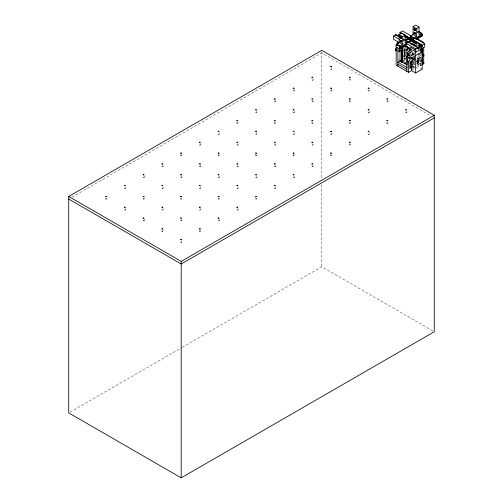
<?xml version="1.0" encoding="UTF-8"?>
<svg xmlns="http://www.w3.org/2000/svg" width="503" height="503" viewBox="0 0 503 503"><rect width="100%" height="100%" fill="white"/><g stroke="black" fill="none" stroke-linecap="round" stroke-linejoin="round"><path stroke-width="0.38" stroke-dasharray="2.52 1.89" d="M418.232 58.732L418.232 62.278L416.861 61.856A1.063 0.61 0 0 1 418.408 62.403A1.063 0.61 0 0 1 416.842 62.938M106.743 199.087C104.278 199.333 107.843 198.892 106.749 197.748M125.492 186.921C126.819 189.021 123.109 188.983 124.43 186.921M125.492 208.569C126.819 210.669 123.109 210.631 124.43 208.569M144.242 176.1C145.568 178.2 141.852 178.163 143.179 176.1M144.235 199.087C141.771 199.333 145.336 198.892 144.242 197.748M144.242 219.39C145.568 221.49 141.852 221.452 143.179 219.39M162.985 165.28C164.311 167.373 160.602 167.342 161.922 165.28M162.985 186.921C164.311 189.021 160.602 188.983 161.922 186.921M162.985 208.569C164.311 210.669 160.602 210.631 161.922 208.569M162.978 231.556C160.52 231.801 164.079 231.361 162.985 230.217M181.728 155.798C179.263 156.037 182.828 155.597 181.734 154.452M181.734 176.1C183.061 178.2 179.345 178.163 180.671 176.1M181.728 199.087C179.263 199.333 182.828 198.892 181.734 197.748M181.734 219.39C183.061 221.49 179.345 221.452 180.671 219.39M181.734 241.038C183.061 243.138 179.345 243.1 180.671 241.038M200.477 143.632C201.804 145.732 198.094 145.694 199.421 143.632M200.477 165.28C201.804 167.373 198.094 167.342 199.421 165.28M200.477 186.921C201.804 189.021 198.094 188.983 199.421 186.921M200.477 208.569C201.804 210.669 198.094 210.631 199.421 208.569M200.471 231.556C198.012 231.801 201.571 231.361 200.477 230.217M219.226 132.811C220.553 134.905 216.837 134.867 218.164 132.811M219.22 155.798C216.755 156.037 220.32 155.597 219.226 154.452M219.226 176.1C220.553 178.2 216.837 178.163 218.164 176.1M219.22 199.087C216.755 199.333 220.32 198.892 219.226 197.748M219.226 219.39C220.553 221.49 216.837 221.452 218.164 219.39M237.963 123.329C235.505 123.568 239.063 123.128 237.969 121.984M237.969 143.632C239.296 145.732 235.586 145.694 236.913 143.632M237.969 165.28C239.296 167.373 235.586 167.342 236.913 165.28M237.969 186.921C239.296 189.021 235.586 188.983 236.913 186.921M237.969 208.569C239.296 210.669 235.586 210.631 236.913 208.569M256.719 111.163C258.045 113.257 254.329 113.225 255.656 111.163M256.719 132.811C258.045 134.905 254.329 134.867 255.656 132.811M256.712 155.798C254.248 156.037 257.813 155.597 256.719 154.452M256.719 176.1C258.045 178.2 254.329 178.163 255.656 176.1M256.712 199.087C254.248 199.333 257.813 198.892 256.719 197.748M275.462 100.336C276.788 102.436 273.079 102.398 274.405 100.336M275.455 123.329C272.997 123.568 276.556 123.128 275.462 121.984M275.462 143.632C276.788 145.732 273.079 145.694 274.405 143.632M275.462 165.28C276.788 167.373 273.079 167.342 274.405 165.28M275.462 186.921C276.788 189.021 273.079 188.983 274.405 186.921M294.211 89.515C295.538 91.615 291.822 91.577 293.148 89.515M294.211 111.163C295.538 113.257 291.822 113.225 293.148 111.163M294.211 132.811C295.538 134.905 291.822 134.867 293.148 132.811M294.205 155.798C291.74 156.037 295.305 155.597 294.211 154.452M294.211 176.1C295.538 178.2 291.822 178.163 293.148 176.1M312.954 78.694C314.281 80.788 310.571 80.757 311.898 78.694M312.954 100.336C314.281 102.436 310.571 102.398 311.898 100.336M312.948 123.329C310.489 123.568 314.048 123.128 312.954 121.984M312.954 143.632C314.281 145.732 310.571 145.694 311.898 143.632M312.954 165.28C314.281 167.373 310.571 167.342 311.898 165.28M331.703 67.867C333.03 69.967 329.32 69.93 330.641 67.867M331.703 89.515C333.03 91.615 329.32 91.577 330.641 89.515M331.703 132.811C333.03 134.905 329.32 134.867 330.641 132.811M331.697 155.798C329.232 156.037 332.797 155.597 331.703 154.452M350.446 79.99C348.17 80.436 351.251 79.694 350.446 78.694M350.446 101.637C348.17 102.084 351.251 101.342 350.446 100.336M350.44 123.329C347.982 123.568 351.547 123.128 350.446 121.984M350.446 144.927C348.17 145.38 351.251 144.631 350.446 143.632M369.196 89.515C370.522 91.615 366.813 91.577 368.133 89.515M369.196 111.163C370.522 113.257 366.813 113.225 368.133 111.163M369.196 132.811C370.522 134.905 366.813 134.867 368.133 132.811M387.939 100.336C389.265 102.436 385.556 102.398 386.882 100.336M387.932 123.329C385.474 123.568 389.039 123.128 387.939 121.984M406.688 111.163C408.015 113.257 404.305 113.225 405.625 111.163M124.436 188.197L125.492 188.223M124.436 209.845L125.492 209.87M143.179 177.377L144.242 177.402M143.179 220.666L144.242 220.691M161.928 166.556L162.985 166.575M161.928 188.197L162.985 188.223M161.928 209.845L162.985 209.87M180.671 177.377L181.734 177.402M180.671 220.666L181.734 220.691M180.671 242.314L181.734 242.339M199.421 144.908L200.477 144.927M199.421 166.556L200.477 166.575M199.421 188.197L200.477 188.223M199.421 209.845L200.477 209.87M218.164 134.087L219.226 134.106M218.164 177.377L219.226 177.402M218.164 220.666L219.226 220.691M236.913 144.908L237.969 144.927M236.913 166.556L237.969 166.575M236.913 188.197L237.969 188.223M236.913 209.845L237.969 209.87M255.656 112.439L256.719 112.458M255.656 134.087L256.719 134.106M255.656 177.377L256.719 177.402M274.405 101.619L275.462 101.637M274.405 144.908L275.462 144.927M274.405 166.556L275.462 166.575M274.405 188.197L275.462 188.223M293.148 90.792L294.211 90.817M293.148 112.439L294.211 112.458M293.148 134.087L294.211 134.106M293.148 177.377L294.211 177.402M311.898 79.971L312.954 79.99M311.898 101.619L312.954 101.637M311.898 144.908L312.954 144.927M311.898 166.556L312.954 166.575M330.641 69.144L331.703 69.169M330.641 90.792L331.703 90.817M330.641 134.087L331.703 134.106M368.133 90.792L369.196 90.817M368.133 112.439L369.196 112.458M368.133 134.087L369.196 134.106M386.882 101.619L387.939 101.637M405.625 112.439L406.688 112.458M412.158 54.242L412.102 54.676L412.158 54.242A1.289 0.742 60 0 0 412.183 55.003M412.215 54.091L412.215 55.003A1.063 0.61 -60 0 1 412.215 54.091L412.215 53.57L411.347 54.073M404.921 52.802L404.764 53.607M418.119 32.67L418.112 33.229M72.124 197.082L321.801 52.934L430.889 115.916M403.739 39.611L404.299 39.284M403.739 41.56L404.299 41.233M403.513 50.539L403.909 50.772L404.928 50.181M408.776 49.043L410.674 49.891L408.989 48.917L408.989 52.042M403.664 56.449L406.217 54.978M398.634 59.876L399.294 59.492M403.664 56.971L405.028 56.185M406.845 55.135L407.298 54.871M405.915 56.43L408.537 54.915M403.909 58.776L405.072 58.109M408.706 56.009L408.989 55.846L406.852 54.613M411.209 54.563L413.038 55.456M403.513 58.549L404.205 58.952L405.368 58.279L403.664 57.424L403.664 47.401M410.379 56.581L411.762 55.783L411.347 55.607L411.347 52.501M403.758 60.813L406.286 59.354M413.126 55.839L412.906 52.067L411.913 52.557M413.994 55.336L414.07 51.394M419.697 56.273L420.973 55.537M409.247 66.082L409.989 65.654M416.855 61.693L417.987 61.039M418.1 60.976L419.364 60.247M420.206 59.756L420.351 52.84M415.013 64.705L414.535 64.981L412.906 63.975M415.73 64.29L419.376 62.183M419.364 61.706L416.912 60.291L416.912 62.24L418.773 63.315L420.351 62.403M416.974 65.522L420.351 63.573M419.697 64.177L420.973 63.435M411.536 70.609L414.818 68.716M415.472 68.333L419.326 66.107M70.087 412.127L181.652 347.711M182.338 347.322L321.801 266.797L432.92 330.955M403.808 40.586L403.645 40.636A0.88 0.509 60 0 0 403.972 40.196A0.88 0.509 60 0 0 403.658 39.385M417.653 32.594L417.477 32.632A0.88 0.509 60 0 0 417.842 32.186A0.88 0.509 60 0 0 417.484 31.318M403.664 49.413L405.072 50.099L405.072 46.98M420.024 59.851C417.704 56.525 415.252 59.97 419.496 60.769M421.174 64.843C417.408 60.63 414.692 64.013 420.646 65.761M417.201 59.442L417.748 58.537M417.201 63.774L417.748 62.869M417.987 53.601L419.672 54.575A1.327 0.767 -60 0 1 419.785 55.022L419.785 59.807M419.257 54.72L419.785 55.022M412.215 53.57L414.51 54.896M416.974 57.726L420.351 59.675M406.858 52.117A2.653 1.528 -60 0 0 406.852 52.318L408.537 53.293L408.537 56.003M413.956 57.933L419.162 60.938M407.682 55.99A1.063 0.61 -60 0 1 408.317 55.148A1.063 0.61 -60 0 1 408.989 55.173L409.304 55.5M409.323 55.908L407.411 54.808L407.411 52.255M412.906 58.191L414.761 59.266M416.635 60.259L419.112 61.687M411.995 58.75L415.208 60.605M415.849 60.976L421.47 64.221M422.224 69.2L418.1 66.817L418.1 55.129M414.654 60.008L414.667 61.228M418.773 53.18L418.773 63.315M416.635 42.296L416.635 44.635M414.686 57.103L414.642 60.85A5.564 3.213 0 0 0 413.045 58.838M414.535 56.776L414.535 61.341M413.994 52.098L413.994 55.072M413.994 58.052L413.994 61.026A1.679 0.968 0 0 1 414.981 60.108M413.705 57.751L413.705 60.662M413.523 57.776L413.523 60.687M412.831 52.023L412.831 55.745M411.913 47.251L411.988 51.055M411.347 49.068L411.347 51.715M411.052 48.527L411.052 50.093M410.681 48.741L410.681 50.306M410.561 48.162L410.561 51.287M410.115 48.42L410.115 50.759M409.895 59.096L409.895 61.045M409.341 66.314A0.792 0.459 0 0 1 409.895 66.748L409.895 68.697A0.792 0.459 0 0 1 409.341 69.137M409.662 48.76L409.662 51.117M409.102 48.854L409.102 50.451M409.102 52.802L409.102 56.632M408.989 52.828L408.989 55.173M408.581 52.916L408.581 55.908M408.084 52.702L408.084 55.827M407.637 52.174L407.637 56.085M407.524 52.375L407.524 56.279M407.153 51.809L407.153 55.714M406.852 52.318L406.852 56.103M405.368 47.119L405.368 49.351M404.676 49.872L404.676 57.876M404.5 49.898L404.5 57.908M404.205 47.791L404.205 58.952M403.852 38.379L403.852 43.679M403.909 46.873L403.909 50.772M403.658 60.291L403.658 61.63M386.882 121.984L386.882 123.285M349.39 78.694L349.39 79.99M349.39 100.336L349.39 101.637M349.39 121.984L349.39 123.285M349.39 143.632L349.39 144.927M330.641 154.452L330.641 155.754M321.801 51.633L321.801 178.961M321.801 184.45L321.801 266.797M311.898 121.984L311.898 123.285M293.148 154.452L293.148 155.754M274.405 121.984L274.405 123.285M255.656 154.452L255.656 155.754M255.656 197.748L255.656 199.043M236.913 121.984L236.913 123.285M218.164 154.452L218.164 155.754M218.164 197.748L218.164 199.043M199.421 230.217L199.421 231.512M180.671 154.452L180.671 155.754M180.671 197.748L180.671 199.043M161.922 230.217L161.922 231.512M143.179 197.748L143.179 199.043M105.687 197.748L105.687 199.043M416.874 61.831A0.88 0.509 0 0 1 418.012 61.926L418.075 61.97A0.88 0.509 0 0 1 418.012 62.592A0.88 0.509 0 0 1 416.874 62.686M416.874 58.298A0.88 0.509 0 0 1 418.012 58.392A0.88 0.509 0 0 1 418.012 59.058A0.88 0.509 0 0 1 416.874 59.153M404.909 53.67A0.66 0.384 -60 0 1 404.909 52.601M413.038 57.964A5.564 3.213 0 0 1 414.541 60.92M409.895 63.422A5.564 3.213 0 0 1 409.499 63.447M404.035 61.573A5.564 3.213 0 0 1 403.658 60.92M403.658 59.555A5.564 3.213 0 0 1 405.456 57.807M410.02 64.277A5.564 3.213 0 0 1 409.109 64.321M406.317 58.323A5.564 3.213 0 0 0 403.702 60.316A1.679 0.968 0 0 1 403.758 61.599M417.949 28.935A1.063 0.61 60 0 1 417.509 29.011M417.509 30.997A1.063 0.61 60 0 1 418.1 32.186A1.063 0.61 60 0 1 417.509 32.689M403.639 39.008A1.063 0.61 60 0 1 404.223 40.196A1.063 0.61 60 0 1 403.639 40.699M408.713 60.643A0.792 0.459 0 0 1 409.888 60.995M414.969 65.013A0.792 0.459 0 0 1 414.969 64.73M409.341 68.257A0.792 0.459 0 0 1 409.895 68.697M409.895 66.748A0.792 0.459 0 0 1 409.341 67.188M399.212 44.258A2.653 1.528 -60 0 1 399.558 43.981M408.537 53.293A2.653 1.528 -60 0 1 408.568 52.878M409.385 50.985A2.653 1.528 -60 0 1 410.41 50.042M408.662 56.6A1.063 0.61 -60 0 0 408.983 56.091L409.216 56.217A1.063 0.61 60 0 1 409.216 55.305M419.986 51.815A1.063 0.61 -60 0 1 419.854 50.941M410.385 59.719A1.679 0.968 0 0 1 408.757 60.046M409.272 63.837A1.679 0.968 0 0 1 409.914 63.956M409.272 65.786A1.679 0.968 0 0 1 409.914 65.906M415.541 44.641A2.653 1.528 0 0 1 417.54 44.434M407.505 55.996A2.452 1.415 0 0 1 409.31 55.223M411.171 55.481A2.452 1.415 0 0 1 411.869 55.946M417.653 28.916L417.477 28.948A0.88 0.509 60 0 0 417.628 28.923M419.515 56.852A0.931 0.534 60 0 0 420.59 57.902A0.931 0.534 60 0 0 420.376 56.487A0.931 0.534 60 0 0 419.515 56.852"/><path stroke-width="0.75" d="M407.524 49.25L407.675 46.71M400.067 50.633L399.992 61.039L401.564 61.951L402.658 61.41M395.943 51.017L395.251 50.03L395.943 48.244M396.741 49.439L396.282 50.627L395.251 50.03M411.762 58.549L412.221 57.361M422.262 52.488L422.954 50.702L421.231 49.124M400.105 48.565L399.634 46.377L396.257 44.427L396.257 45.32L395.704 45.786L396.314 46.993L399.577 48.873L406.726 44.717L406.217 43.377L407.958 42.371L407.958 41.567L404.978 40.171M421.885 35.996L422.495 35.493L421.942 33.494L418.565 31.544M68.722 196.447L321.801 50.338L434.278 115.275L434.278 331.741L181.199 477.85L68.722 412.913L68.722 196.447L181.199 261.384L434.278 115.275M399.13 42.535L393.484 39.272L393.484 36.027L395.905 34.632L399.91 36.945M397.068 35.688L399.992 34.003L399.992 33.613A0.629 0.365 -60 0 0 399.992 32.657L402.406 30.878L411.096 35.889M399.162 34.676L402.538 36.625L402.538 44.415L399.162 42.466L399.162 34.676L401.79 33.16L405.166 35.109L405.166 42.9L407.675 41.73M413.038 26.665L416.409 28.614L416.409 36.405L413.038 34.456L413.038 26.665L415.66 25.15L419.037 27.099L419.037 34.889L421.942 33.494M402.538 36.625L405.166 35.109M416.409 28.614L419.037 27.099M397.892 41.818L397.854 43.333M396.238 45.509A2.653 1.528 -60 0 1 398.043 42.9L398.301 42.749M410.228 35.864L411.347 35.216M396.54 43.981L399.916 46.213L396.54 44.264L399.162 42.466M410.523 35.908L413.9 38.14L410.523 36.191L413.038 34.456M396.163 47.339L396.163 65.195L408.537 72.338L411.536 70.609L415.66 72.985L422.224 69.2L422.224 51.778L410.039 58.807L405.915 56.43L405.915 49.935L410.712 47.163L414.837 49.546L414.837 51.602L415.792 52.155L424.714 46.999L424.714 43.755L415.138 38.222L413.617 39.102L410.247 37.153L410.523 36.191M410.247 37.153L411.259 36.568M405.336 40.202L407.939 38.7L410.938 40.435L408.335 42.151M405.336 40.416L407.939 38.92L410.938 40.649M399.916 45.93L402.538 44.415M413.9 37.857L416.409 36.405M410.247 36.354L413.9 38.14M408.335 41.931L410.938 40.435M399.634 47.263L406.217 43.465M407.914 42.441L411.165 40.561L414.164 42.296L411.561 44.013M422.388 35.141L415.585 39.064L415.138 38.316L421.942 34.386M407.914 42.654L411.165 40.781L414.164 42.51M400.099 48.049L406.682 44.251M416.27 39.234L422.394 35.7M399.577 48.873L406.669 44.78M416.44 39.203L421.602 36.159M410.913 44.17L414.164 42.296M404.676 45.691L407.153 47.119L407.524 46.905M408.266 47.207L407.637 47.489L407.637 49.835M413.623 45.484L414.962 44.71M422.595 43.007L423.721 42.359L417.213 38.599M405.915 49.935L410.039 52.318L414.837 49.546M406.217 43.377L415.792 48.904L421.099 45.93L421.099 46.471L417.892 48.319M399.992 32.274L422.3 45.151L424.714 43.755M422.3 45.151L422.3 45.54A0.629 0.365 -60 0 1 422.3 46.496L422.3 46.886L418.213 49.244L418.213 48.854A0.629 0.365 -60 0 1 418.213 47.898L415.78 46.106A2.653 1.528 0 0 1 414.61 45.427L404.582 39.618M399.992 61.039L397.854 62.271L406.852 67.471L407.386 67.163M400.105 61.586L400.539 60.725M420.873 50.52L422.262 49.722M402.199 47.389L402.199 62.227L402.821 61.97M410.674 61.831L410.674 67.207L411.209 66.899M422.036 64.547L423.721 63.573M434.278 117.872L181.199 263.981L68.722 199.043M415.56 46.452L418.213 47.898M418.961 31.815L421.659 33.374M418.961 32.098L421.659 33.657M399.992 32.657L401.344 33.443M403.368 34.613L422.3 45.54M404.72 36.348L416.214 42.981M418.917 44.541L422.3 46.496M419.332 44.912L421.099 45.93M404.72 36.738L416.214 43.371M418.917 44.93L422.3 46.886M419.332 45.452L421.099 46.471M395.905 34.632L395.905 35.021L399.91 37.335M406.594 41.189L414.73 45.968M420.495 50.778L422.224 51.778M393.484 36.027L399.495 39.498M404.299 45.522L409.499 48.521M398.043 42.9L398.672 43.264M411.536 66.71L412.215 67.1L412.215 64.076M402.62 61.643L402.475 61.07M400.105 60.976L401.287 61.662A1.679 0.968 0 0 0 402.727 61.932M402.199 62.227L407.153 65.088L407.153 56.493M410.674 67.207L411.347 67.597L411.347 61.454M397.854 64.221L406.852 69.414M414.61 45.817L414.61 45.427M423.721 47.86L423.721 62.787M422.036 48.049L422.036 50.407M422.036 51.972L422.036 55.116M422.036 56.688L422.036 62.976M421.099 48.728L421.099 52.425M415.78 46.106L415.78 46.496M415.792 48.904L415.792 52.155M415.66 51.866L415.66 72.985M413.617 38.297L413.617 39.102M412.215 57.273L412.215 62.561M411.536 69.049L411.536 70.609M410.039 52.318L410.039 58.807M408.537 61.448L408.537 72.338M408.084 47.232L408.084 48.791M407.153 47.119L407.153 49.464M406.852 57.053L406.852 71.363M402.57 47.175L402.57 62.014M402.01 46.848L402.01 61.693M401.564 47.886L401.564 61.951M401.287 61.662L401.287 62.265M399.992 48.414L399.992 49.979A1.063 0.61 60 0 1 400.017 50.847L399.992 50.891A1.063 0.61 -60 0 1 398.86 51.74A1.063 0.61 -60 0 1 398.866 50.426A1.063 0.61 -60 0 1 399.992 49.979M397.854 48.068L397.854 66.17M181.199 261.384L181.199 477.85M395.685 35.367A0.629 0.365 -60 0 1 395.905 35.021M405.764 62.812A5.564 3.213 0 0 1 404.645 62.165M420.778 49.948A1.063 0.61 -60 0 1 420.917 49.942M412.944 66.654A0.931 0.534 60 0 1 413.661 66.321A0.931 0.534 60 0 1 414.246 67.553A0.931 0.534 60 0 1 413.416 67.653M412.95 62.328A0.931 0.534 60 0 1 413.629 61.856A0.931 0.534 60 0 1 414.239 63.145A0.931 0.534 60 0 1 413.328 63.133M422.715 55.091A0.931 0.534 60 0 1 423.256 54.437A0.931 0.534 60 0 1 424.004 55.619A0.931 0.534 60 0 1 423.256 55.934M421.759 59.033A0.931 0.534 60 0 1 422.822 59.87A0.931 0.534 60 0 1 422.269 60.624M422.753 63.108A0.931 0.534 60 0 1 423.193 62.315A0.931 0.534 60 0 1 424.004 63.479A0.931 0.534 60 0 1 423.256 63.837M419.206 45.1A2.653 1.528 0 0 1 417.163 47.458M414.327 46.037A2.653 1.528 0 0 1 414.742 45.1M412.045 57.053A2.452 1.415 0 0 1 409.31 58.015A2.452 1.415 0 0 1 407.26 56.594M411.674 59.775A2.452 1.415 0 0 1 411.404 61.649A2.452 1.415 0 0 1 408.147 61.712A2.452 1.415 0 0 1 407.644 59.857M405.839 63.711A5.564 3.213 0 0 1 404.632 63.02M399.992 50.231A1.05 0.547 -60.7 0 1 399.929 50.658M420.539 61.152C421.388 62.165 421.376 59.247 420.539 61.108M420.539 65.478C421.388 66.49 421.369 63.579 420.539 65.44M105.687 196.428L106.743 196.472L105.699 196.384M124.436 185.601C125.781 186.663 125.41 184.469 124.436 185.601M124.436 207.249C125.668 208.33 125.58 206.148 124.436 207.23M143.179 174.78C144.518 175.83 144.204 173.692 143.185 174.755M143.179 196.428L144.235 196.472L143.192 196.384M143.179 218.069C144.512 219.132 144.179 216.956 143.179 218.069M161.928 163.959L162.985 163.997L161.935 163.915M161.928 185.601C163.261 186.663 162.915 184.469 161.928 185.601M161.928 207.249C163.148 208.33 163.091 206.148 161.928 207.23M161.928 228.896L162.985 228.94L161.935 228.852M180.671 153.132C181.778 154.239 181.96 152.057 180.678 153.113M180.671 174.78C182.004 175.83 181.715 173.686 180.678 174.755M180.671 196.428L181.728 196.472L180.684 196.384M180.671 218.069C181.998 219.138 181.69 216.95 180.671 218.069M180.671 239.717L181.728 239.761L180.684 239.673M199.421 142.311C200.691 143.393 200.515 141.186 199.421 142.311M199.421 163.959L200.477 163.997L199.427 163.915M199.421 185.601C200.766 186.657 200.433 184.475 199.421 185.601M199.421 207.249C200.571 208.349 200.615 206.186 199.421 207.23M199.421 228.896L200.477 228.94L199.427 228.852M218.164 131.484C219.44 132.553 219.233 130.434 218.17 131.465M218.164 153.132C219.289 154.232 219.465 152.051 218.17 153.113M218.164 174.78C219.497 175.83 219.201 173.686 218.17 174.755M218.164 196.428L219.22 196.472L218.176 196.384M218.164 218.069C219.471 219.145 219.163 216.956 218.164 218.069M236.913 120.663C238.133 121.739 238.089 119.582 236.913 120.645M236.913 142.311C238.252 143.368 237.906 141.205 236.913 142.311M236.913 163.959C238.183 165.034 237.969 162.871 236.913 163.934M236.913 185.601C238.233 186.67 237.932 184.482 236.913 185.601M236.913 207.249C238.057 208.349 238.133 206.199 236.913 207.23M255.656 109.843C256.976 110.905 256.681 108.73 255.656 109.843M255.656 131.484C256.958 132.547 256.712 130.409 255.662 131.465M255.656 153.132C256.87 154.214 256.838 152.051 255.662 153.113M255.656 174.78C256.951 175.836 256.731 173.717 255.662 174.755M255.656 196.428L256.712 196.472L255.669 196.384M274.405 99.016C275.543 100.122 275.631 97.959 274.405 98.997M274.405 120.663C275.707 121.72 275.468 119.576 274.405 120.645M274.405 142.311C275.606 143.399 275.575 141.236 274.405 142.311M274.405 163.959C275.669 165.034 275.487 162.871 274.405 163.934M274.405 185.601C275.644 186.682 275.543 184.494 274.405 185.601M293.148 88.195L294.211 88.239L293.161 88.151M293.148 109.843C294.469 110.905 294.18 108.73 293.148 109.843M293.148 131.484C294.45 132.547 294.205 130.415 293.155 131.465M293.148 153.132C294.45 154.188 294.211 152.057 293.155 153.113M293.148 174.78C294.437 175.836 294.23 173.717 293.155 174.755M311.898 77.374C313.281 78.418 312.841 76.255 311.898 77.374M311.898 99.016C313.18 100.097 312.967 97.934 311.898 99.016M311.898 120.663C313.206 121.739 312.916 119.551 311.898 120.663M311.898 142.311C312.998 143.418 313.199 141.236 311.898 142.311M311.898 163.959C313.162 165.053 312.929 162.846 311.898 163.959M330.641 66.547C331.98 67.622 331.578 65.447 330.641 66.547M330.641 88.195L331.703 88.239L330.653 88.151M330.641 131.484C331.936 132.547 331.71 130.415 330.647 131.465M330.641 153.132C331.936 154.188 331.716 152.057 330.647 153.113M349.39 77.374C350.748 78.418 350.377 76.274 349.39 77.349M349.39 99.016C350.641 100.091 350.503 97.959 349.39 98.997M349.39 120.663L350.446 120.707L349.403 120.619M349.39 142.311C350.49 143.418 350.692 141.236 349.39 142.311M368.133 88.195L369.196 88.239L368.146 88.151M368.133 109.843C369.466 110.912 369.108 108.749 368.133 109.843M368.133 131.484C369.409 132.553 369.189 130.415 368.139 131.465M386.882 99.016C388.241 100.066 387.87 97.928 386.889 98.997M386.882 120.663L387.939 120.707L386.895 120.619M405.625 109.843C406.958 110.912 406.594 108.749 405.625 109.843M414.239 29.312A0.88 0.509 60 0 0 415.264 30.293A0.88 0.509 60 0 0 415.044 28.941A0.88 0.509 60 0 0 414.239 29.312M414.239 32.991A0.88 0.509 60 0 0 415.264 33.971A0.88 0.509 60 0 0 415.044 32.62A0.88 0.509 60 0 0 414.239 32.991M413.988 29.344A1.063 0.61 60 0 0 415.226 30.52A1.063 0.61 60 0 0 414.956 28.897A1.063 0.61 60 0 0 413.988 29.344M413.988 33.022A1.063 0.61 60 0 0 415.226 34.204A1.063 0.61 60 0 0 414.956 32.582A1.063 0.61 60 0 0 413.988 33.022M400.369 37.304A0.88 0.509 60 0 0 401.388 38.303A0.88 0.509 60 0 0 401.18 36.964A0.88 0.509 60 0 0 400.369 37.304M400.118 37.335A1.063 0.61 60 0 0 401.344 38.536A1.063 0.61 60 0 0 401.098 36.92A1.063 0.61 60 0 0 400.118 37.335M400.369 40.988A0.88 0.509 60 0 0 401.388 41.982A0.88 0.509 60 0 0 401.18 40.642A0.88 0.509 60 0 0 400.369 40.988M400.118 41.013A1.063 0.61 60 0 0 401.344 42.214A1.063 0.61 60 0 0 401.098 40.598A1.063 0.61 60 0 0 400.118 41.013M410.894 67.999A0.931 0.534 60 0 0 411.97 69.049A0.931 0.534 60 0 0 411.75 67.635A0.931 0.534 60 0 0 410.894 67.999M410.894 63.56A0.931 0.534 60 0 0 411.97 64.61A0.931 0.534 60 0 0 411.75 63.196A0.931 0.534 60 0 0 410.894 63.56M415.491 45.685A2.653 1.528 0 0 0 419.615 44.522A2.653 1.528 0 0 0 415.818 43.038A2.653 1.528 0 0 0 415.491 45.685"/></g></svg>
